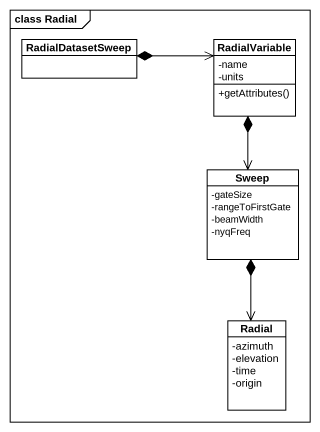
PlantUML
@startuml
mainframe class Radial
hide circle
hide empty members
skinparam classAttributeIconSize 0
class RadialDatasetSweep
class RadialVariable {
  -name
  -units
  +getAttributes()
}
class Sweep {
  -gateSize
  -rangeToFirstGate
  -beamWidth
  -nyqFreq
}
class Radial {
  -azimuth
  -elevation
  -time
  -origin
}
RadialDatasetSweep *-right-> RadialVariable
RadialVariable *--> Sweep
Sweep *--> Radial
@enduml
